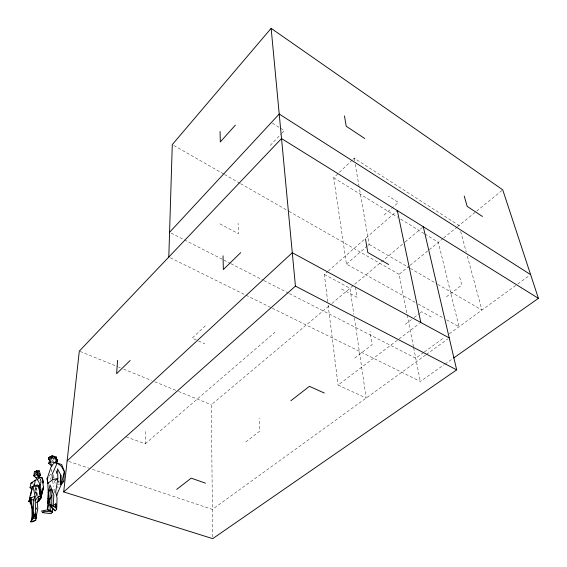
<?xml version="1.0" encoding="UTF-8"?>
<svg xmlns="http://www.w3.org/2000/svg" width="567" height="567" viewBox="0 0 567 567"><rect width="100%" height="100%" fill="white"/><g stroke="black" fill="none" stroke-linecap="round" stroke-linejoin="round"><path stroke-width="0.43" stroke-dasharray="2.83 2.13" d="M36.671 509.471L36.742 507.841L36.444 509.449M126.072 436.838L145.223 443.784L145.818 430.906M41.136 481.078L40.895 483.438L40.463 479.42L41.37 478.725M35.423 487.351L35.076 490.71L37.465 495.714M40.541 483.424L41.093 480.292M54.17 492.872L54.602 491.178M50.569 479.519L51.002 477.868M49.074 476.252L51.108 473.565L51.533 469.71L52.086 471.383M39.818 480.561L40.852 479.335M270.275 145.435L281.381 133.713M281.962 133.096L284.301 130.63L279.822 127.809M415.065 302.282L346.444 264.087L333.722 177.797L352.242 160.014M352.887 159.398L354.162 158.172L459.022 225.468L459.483 227.176M205.382 325.791L192.142 338.145L197.692 340.625M384.043 215.056L398.403 202.405L388.374 196.097M327.712 301.644L324.338 274.421L327.655 271.522M328.321 270.941L365.481 238.445M366.147 237.864L397.332 210.591M346.444 264.087L367.14 246.17M367.806 245.589L369.138 244.434L359.152 186.926M145.223 443.784L274.938 332.312M35.544 494.048L36.465 493.276L36.026 487.365M212.689 536.928L211.314 404.767L329.25 305.705M331.957 303.437L404.462 242.541M405.136 241.974L422.613 227.296M413.492 346.891L399.104 274.308L409.395 265.916M410.083 265.356L443.025 238.509M443.678 237.977L457.023 227.098M457.441 226.757L475.968 211.654M476.656 211.094L502.05 190.399M245.766 441.962L259.764 431.189L259.098 418.375M354.708 358.089L372.143 344.665L370.024 331.433M405.32 324.274L411.451 319.582M414.172 317.499L419.623 313.324M420.303 312.8L421.671 311.758L432.479 317.726M446.42 296.81L461.765 285.116L459.15 274.974M354.382 317.896L366.197 398.041L338.06 385.071L419.41 323.551M52.065 460.78L53.801 459.525M423.592 352.525L415.739 358.238L289.113 293.465M424.3 352.008L444.28 337.471M449.277 333.835L517.061 284.514M517.777 283.989L529.195 275.682M425.611 355.013L212.398 509.407L89.806 468.47M426.32 354.503L447.795 338.953M272.288 308.228L420.345 381.456L444.244 364.631M444.975 364.12L452.941 358.507M59.684 481.029L58.493 481.808L59.663 483.842M57.969 484.388L59.358 484.473M53.362 489.923L54.815 490.335L52.703 487.903M52.681 460.971L53.915 461.347M68.813 461.46L88.969 468.193M80.131 351.448L117.844 366.771M118.666 367.104L120.303 367.777M123.585 369.11L151.46 380.436M154.741 381.768L177.698 391.102M178.513 391.436L211.314 404.767M36.501 484.282L37.954 484.877M198.485 340.98L204.829 343.815M170.383 257.829L271.494 307.838M171.142 233.108L223.051 259.665M223.837 260.069L230.131 263.286M230.918 263.69L263.166 280.183M263.953 280.587L288.334 293.061M219.975 223.852L238.494 233.767L238.076 223.313M341.554 288.957L357.075 297.264L355.509 287.051M324.338 274.421L350.009 288.277L353.865 314.409M418.155 303.997L442.827 317.733M446.683 319.88L459.022 326.748L438.334 242.329L424.789 233.973M173.828 145.471L223.731 174.012M224.497 174.452L239.848 183.233M240.621 183.673L288.22 210.896M288.986 211.335L399.104 274.308M369.138 244.434L409.537 267.936M410.295 268.382L436.973 283.904M437.738 284.343L481.943 310.071L467.357 256.234M333.722 177.797L397.694 217.26M400.706 219.117L424.038 233.512M272.351 123.11L279.07 127.341M35.232 492.326L36.465 493.276M57.267 486.479L58.153 487.833M53.178 476.996L54.007 478.364M53.893 480.703L55.942 484.445M57.487 479.569L59.684 483.807M34.729 489.923L37.174 495.983M32.943 483.623L33.425 485.033M53.185 474.721L54.283 478.066M37.975 495.671L36.231 487.351M460.645 231.449L466.202 251.961M36.21 494.544L36.642 496.238M52.525 481.036L53.794 486.656M413.662 347.755L420.345 381.456M56.707 473.899L55.878 469.667L56.679 474.622M354.162 158.172L354.616 160.787M355.218 164.274L359.003 186.054M328.151 305.159L338.06 385.071M35.856 487.521L35.997 493.701"/><path stroke-width="0.85" d="M43.361 482.907L43.361 481.277L42.206 477.853L38.513 477.194L36.55 478.435L33.914 475.883L34.396 471.687L36.713 470.858L39.378 470.943L40.47 474.912L39.492 477.145L38.513 477.194L36.848 474.664L36.713 470.858L40.47 474.912L38.513 477.194L39.499 477.882L42.206 477.853L43.425 487.131L40.753 498.421L38.691 501.37L36.94 502.334M43.354 488.598L40.753 498.421L40.76 496.756M51.753 505.317L51.873 489.867L50.059 484.87L48.223 492.829L47.522 509.783L52.547 511.895L51.115 513.667L42.234 512.603L43.95 512.192M47.975 483.75L47.04 478.938L51.469 465.762L48.734 463.402L50.151 458.079L51.469 457.718L55.481 459.107L56.339 459.936L55.736 462.261M52.547 511.895L50.272 510.137L47.522 509.783L41.256 511.115L52.547 511.895L52.632 508.415M30.625 502.029L28.591 501.568L29.881 499.818L29.456 498.393L35.062 496.21L33.29 500.583L33.708 517.969L35.863 518.812L35.062 496.21L33.063 486.337L34.445 485.21L35.211 480.192L37.344 479.569L39.499 477.882M168.803 257.049L172.29 144.592L271.146 28.35L502.738 189.839L538.409 298.341L453.664 357.997M51.873 489.867L53.837 494.998L53.22 505.509L55.786 503.829L55.644 507.607L56.686 509.308L55.07 510.817L51.732 507.897L49.875 504.921L53.22 505.509L55.644 507.607L49.875 504.921L55.07 510.817M48.046 503.616L48.464 490.483M35.863 518.812L36.458 514.354M38.691 501.37L40.604 498.152L40.81 493.141L38.613 485.82L34.445 485.21M56.36 458.646L56.424 457.073L52.022 455.641L50.952 457.045M39.492 477.145L39.57 475.621M60.386 484.672L60.889 475.21L57.515 468.774L57.869 478.328L55.665 492.078L57.054 497.954L56.686 509.308L55.786 503.829M33.907 512.688L33.616 517.791L30.682 521.81L32.092 521.923L35.778 520.35L36.238 514.694M32.418 483.063L32.468 482.212L30.923 483.304L30.065 487.528L32.156 489.959M56.991 495.494L57.203 493.793L61.172 484.75L63.788 481.107L64.383 471.616L61.697 464.529L55.942 462.715L50.357 461.814L48.734 463.402M51.902 489.519L50.449 489.115L49.783 499.428L50.272 510.137M51.76 466.691L51.873 465.181L51.469 465.762L50.357 461.814L51.469 457.718M117.61 360.272L116.604 373.696L130.155 360.477M30.193 503.17L30.363 501.54M423.287 226.736L456.676 369.854L212.703 538.65L63.695 491.915L79.309 351.115L281.53 138.561L538.409 298.341M38.988 473.551L38.513 477.194L36.713 470.858L33.914 475.883L36.848 474.664M40.753 498.421L41.434 493.247L43.425 487.131M55.942 462.715L56.339 459.936M56.452 462.062L57.423 461.262L57.09 459.575L55.573 457.512L52.66 456.449L50.066 456.74L48.521 458.051L48.549 459.114L49.506 460.163M30.682 495.551L32.121 487.868L33.063 486.337L38.79 486.302L40.186 484.587L37.344 479.569M36.387 515.984L37.819 508.372L37.167 502.008L39.407 498.896L40.604 498.152L38.79 486.302L41.434 493.247L40.186 484.587L38.613 485.82M47.522 509.783L49.783 499.428L51.88 495.636M29.456 498.393L32.121 487.868M42.936 482.886L43.361 481.277M33.708 517.969L35.473 513.844L33.814 515.027M51.533 456.747L52.022 455.641M60.889 475.21L61.172 484.75L64.383 471.616L61.413 466.294L57.217 463.097L51.994 474.636L52.511 479.795L47.826 483.29L48.223 492.829L50.449 489.115M28.591 501.568L29.888 498.754M33.914 475.883L34.296 475.266M36.954 502.419L39.407 498.896L38.244 496.543L34.927 500.93M47.997 501.944L49.783 499.428L48.067 498.407M47.04 478.938L48.053 477.591M235.383 125.109L220.315 141.941L220.067 131.473M169.568 232.307L279.219 114.038L530.62 274.648M51.469 465.762L54.453 462.771L57.217 463.097M240.72 252.627L223.355 269.566L223.029 255.845M50.066 456.74L48.486 458.242L49.095 459.681L48.521 458.051M67.133 460.9L292.281 252.733L449.227 337.918M61.923 482.815L63.788 481.107M63.695 491.915L295.428 286.108L271.146 28.35M55.226 480.497L57.869 478.328L52.511 479.795M176.684 489.406L191.178 478.151L205.516 483.176M290.864 400.749L309.426 386.333L324.331 393.037M30.923 483.304L35.211 480.192M55.417 457.76L56.424 457.073M56.459 461.836L57.423 461.262L57.09 459.575L55.573 457.512L52.66 456.449M38.513 499.024L40.604 498.152M30.065 487.528L33.063 486.337M37.918 499.392L39.407 498.896M35.778 520.35L30.682 521.81C34.481 514.432 31.639 505.495 30.916 497.628L30.249 501.327L32.354 508.861M38.074 471.142L39.378 470.943M34.396 471.687L37.337 471.255M38.244 496.543L40.597 496.557M51.292 457.3L52.518 457.449M33.687 499.981L31.284 499.499L30.249 501.327L31.943 507.217L32.064 519.329M295.428 286.108L456.676 369.854M54.007 456.959L55.991 458.044L57.395 460.468M388.693 264.505L367.806 252.499L365.488 238.913M364.787 138.546L346.239 126.264L344.467 115.916M482.453 216.481L467.165 206.36L464.238 196.083M35.714 477.102L36.657 478.328M397.332 210.591L420.813 322.488M38.79 486.302L40.342 496.458M47.281 478.264L47.826 483.29"/></g></svg>
